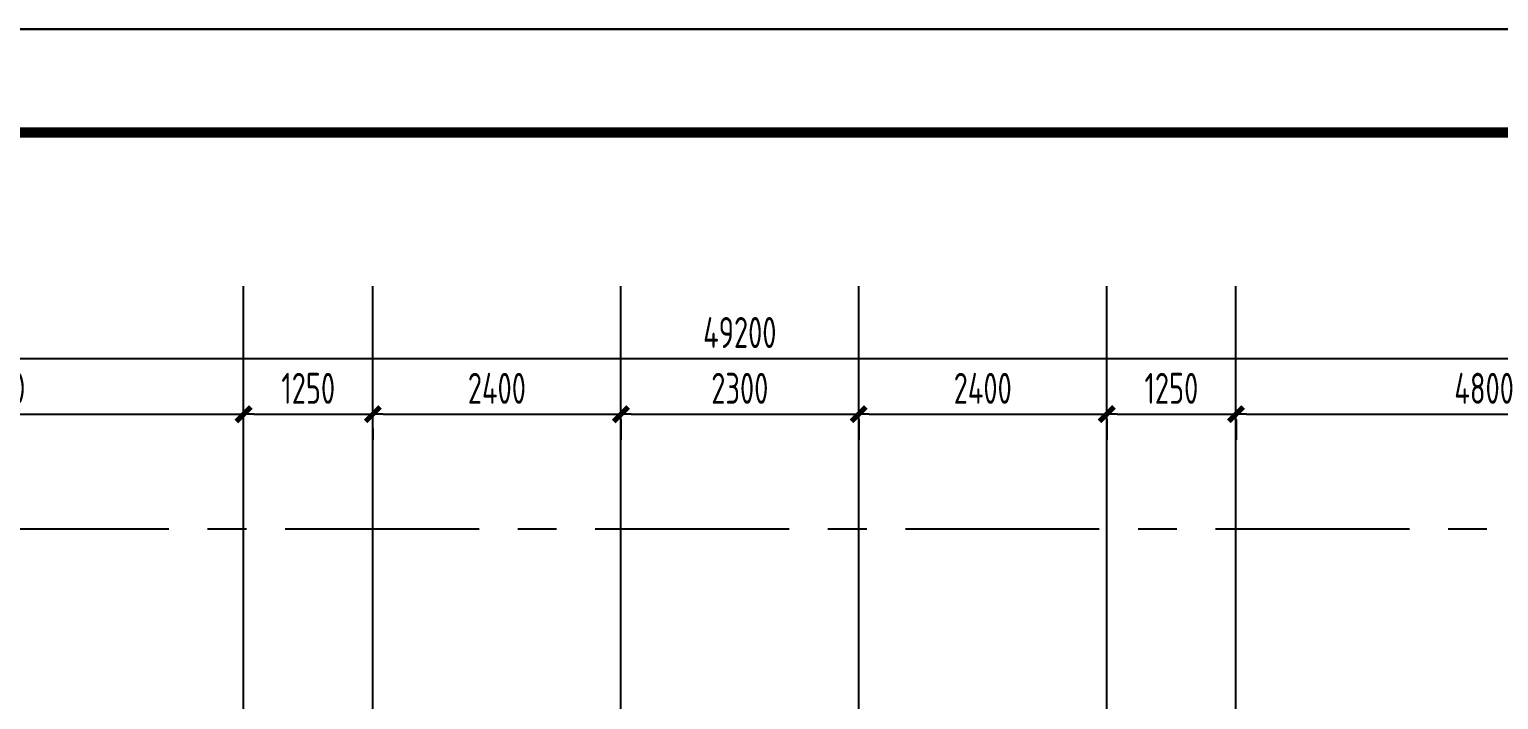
# Model space of a CAD drawing. Extents: x 580289 to 1106878, y -144605 to 78052.
# Drawn here: x 683089 to 697301, y 71565 to 78052 of the extents above; entities that cross this region are included whole.
import ezdxf

# ---------------------------------------------------------------- set-up
doc = ezdxf.new("R2010")
doc.units = 0
doc.header["$LTSCALE"] = 100
doc.linetypes.add('CENTER', pattern=[2, 1.25, -0.25, 0.25, -0.25])
doc.layers.get('0').update_dxf_attribs({"linetype": 'CONTINUOUS'})
doc.layers.get('Defpoints').update_dxf_attribs({"linetype": 'CONTINUOUS'})
for name, color, linetype in [('AXIS', 3, 'CONTINUOUS'), ('DIM', 3, 'CONTINUOUS'), ('PAXIS', 253, 'CENTER'), ('T图框', 7, 'CONTINUOUS'), ('图框', 254, 'CONTINUOUS')]:
    doc.layers.add(name, color=color, linetype=linetype)
doc.styles.add('TSSD_Dimension', font='Tssdeng.shx', dxfattribs={"width": 0.7, "bigfont": 'tssdchn.shx'})
doc.dimstyles.new('TSSD_100_100$0', dxfattribs={"dimtxt": 300, "dimasz": 100, "dimexe": 250, "dimexo": 250, "dimgap": 100, "dimtad": 1, "dimdec": 0, "dimzin": 0, "dimdsep": 46, "dimtxsty": 'TSSD_Dimension', "dimblk": '_TSDBK', "dimblk1": '_TSDBK', "dimblk2": '_TSDBK', "dimsah": 1, "dimcen": 0, "dimclrt": 7, "dimadec": 0, "dimazin": 0, "dimtfac": 1, "dimtdec": 0, "dimtix": 1, "dimtmove": 2, "dimatfit": 3, "dimldrblk": '_TSDBK', "dimfxl": 1, "dimtolj": 1, "dimtzin": 0, "dimarcsym": 0})

# ---------------------------------------------------------------- blocks, each defined once
blk = doc.blocks.new('_TSDBK')
blk.add_line((-1, 0), (0, 0))
at = {"const_width": 0.5}
blk.add_lwpolyline([(-0.7, -0.7), (0.7, 0.7)], dxfattribs=at)
blk = doc.blocks.new('*D467')
at = {"layer": 'Defpoints', "color": 0}
for p in [(680361, 74328), (685161, 74328), (685161, 74328)]:
    blk.add_point(p, dxfattribs=at)
at = {"layer": 'DIM', "color": 0, "lineweight": -2}
for p, q in [((680361, 74578), (680361, 74578)), ((685161, 74578), (685161, 74578)), ((680461, 74328), (685061, 74328))]:
    blk.add_line(p, q, dxfattribs=at)
at = {"layer": 'DIM', "color": 0, "lineweight": -2, "xscale": 100, "yscale": 100, "zscale": 100, "rotation": 180}
blk.add_blockref('_TSDBK', (680361, 74328), dxfattribs=at)
at = {"layer": 'DIM', "color": 0, "lineweight": -2, "xscale": 100, "yscale": 100, "zscale": 100}
blk.add_blockref('_TSDBK', (685161, 74328), dxfattribs=at)
at = {"layer": 'DIM', "color": 7, "insert": (682761, 74578), "char_height": 300, "attachment_point": 5, "style": 'TSSD_Dimension'}
blk.add_mtext('\\A1;4800', dxfattribs=at)
blk = doc.blocks.new('*D468')
at = {"layer": 'Defpoints', "color": 0}
for p in [(686411, 74439), (685161, 74328), (686411, 74328)]:
    blk.add_point(p, dxfattribs=at)
at = {"layer": 'DIM', "color": 0, "lineweight": -2}
for p, q in [((685161, 74578), (685161, 74578)), ((685261, 74328), (686311, 74328)), ((686411, 74189), (686411, 74078))]:
    blk.add_line(p, q, dxfattribs=at)
at = {"layer": 'DIM', "color": 0, "lineweight": -2, "xscale": 100, "yscale": 100, "zscale": 100, "rotation": 180}
blk.add_blockref('_TSDBK', (685161, 74328), dxfattribs=at)
at = {"layer": 'DIM', "color": 0, "lineweight": -2, "xscale": 100, "yscale": 100, "zscale": 100}
blk.add_blockref('_TSDBK', (686411, 74328), dxfattribs=at)
at = {"layer": 'DIM', "color": 7, "insert": (685786, 74578), "char_height": 300, "attachment_point": 5, "style": 'TSSD_Dimension'}
blk.add_mtext('\\A1;1250', dxfattribs=at)
blk = doc.blocks.new('*D469')
at = {"layer": 'Defpoints', "color": 0}
for p in [(686411, 74439), (688811, 74328), (688811, 74328)]:
    blk.add_point(p, dxfattribs=at)
at = {"layer": 'DIM', "color": 0, "lineweight": -2}
for p, q in [((686511, 74328), (688711, 74328)), ((686411, 74189), (686411, 74078))]:
    blk.add_line(p, q, dxfattribs=at)
at = {"layer": 'DIM', "color": 0, "lineweight": -2, "xscale": 100, "yscale": 100, "zscale": 100, "rotation": 180}
blk.add_blockref('_TSDBK', (686411, 74328), dxfattribs=at)
at = {"layer": 'DIM', "color": 0, "lineweight": -2, "xscale": 100, "yscale": 100, "zscale": 100}
blk.add_blockref('_TSDBK', (688811, 74328), dxfattribs=at)
at = {"layer": 'DIM', "color": 7, "insert": (687611, 74578), "char_height": 300, "attachment_point": 5, "style": 'TSSD_Dimension'}
blk.add_mtext('\\A1;2400', dxfattribs=at)
blk = doc.blocks.new('*D470')
at = {"layer": 'Defpoints', "color": 0}
for p in [(688811, 74527), (691111, 74527), (691111, 74328)]:
    blk.add_point(p, dxfattribs=at)
at = {"layer": 'DIM', "color": 0, "lineweight": -2}
for p, q in [((688811, 74277), (688811, 74078)), ((688911, 74328), (691011, 74328)), ((691111, 74277), (691111, 74078))]:
    blk.add_line(p, q, dxfattribs=at)
at = {"layer": 'DIM', "color": 0, "lineweight": -2, "xscale": 100, "yscale": 100, "zscale": 100, "rotation": 180}
blk.add_blockref('_TSDBK', (688811, 74328), dxfattribs=at)
at = {"layer": 'DIM', "color": 0, "lineweight": -2, "xscale": 100, "yscale": 100, "zscale": 100}
blk.add_blockref('_TSDBK', (691111, 74328), dxfattribs=at)
at = {"layer": 'DIM', "color": 7, "insert": (689961, 74578), "char_height": 300, "attachment_point": 5, "style": 'TSSD_Dimension'}
blk.add_mtext('\\A1;2300', dxfattribs=at)
blk = doc.blocks.new('*D471')
at = {"layer": 'Defpoints', "color": 0}
for p in [(691111, 74527), (693511, 74527), (693511, 74328)]:
    blk.add_point(p, dxfattribs=at)
at = {"layer": 'DIM', "color": 0, "lineweight": -2}
for p, q in [((691111, 74277), (691111, 74078)), ((691211, 74328), (693411, 74328)), ((693511, 74277), (693511, 74078))]:
    blk.add_line(p, q, dxfattribs=at)
at = {"layer": 'DIM', "color": 0, "lineweight": -2, "xscale": 100, "yscale": 100, "zscale": 100, "rotation": 180}
blk.add_blockref('_TSDBK', (691111, 74328), dxfattribs=at)
at = {"layer": 'DIM', "color": 0, "lineweight": -2, "xscale": 100, "yscale": 100, "zscale": 100}
blk.add_blockref('_TSDBK', (693511, 74328), dxfattribs=at)
at = {"layer": 'DIM', "color": 7, "insert": (692311, 74578), "char_height": 300, "attachment_point": 5, "style": 'TSSD_Dimension'}
blk.add_mtext('\\A1;2400', dxfattribs=at)
blk = doc.blocks.new('*D472')
at = {"layer": 'Defpoints', "color": 0}
for p in [(693511, 74527), (694761, 74527), (694761, 74328)]:
    blk.add_point(p, dxfattribs=at)
at = {"layer": 'DIM', "color": 0, "lineweight": -2}
for p, q in [((693511, 74277), (693511, 74078)), ((693611, 74328), (694661, 74328)), ((694761, 74277), (694761, 74078))]:
    blk.add_line(p, q, dxfattribs=at)
at = {"layer": 'DIM', "color": 0, "lineweight": -2, "xscale": 100, "yscale": 100, "zscale": 100, "rotation": 180}
blk.add_blockref('_TSDBK', (693511, 74328), dxfattribs=at)
at = {"layer": 'DIM', "color": 0, "lineweight": -2, "xscale": 100, "yscale": 100, "zscale": 100}
blk.add_blockref('_TSDBK', (694761, 74328), dxfattribs=at)
at = {"layer": 'DIM', "color": 7, "insert": (694136, 74578), "char_height": 300, "attachment_point": 5, "style": 'TSSD_Dimension'}
blk.add_mtext('\\A1;1250', dxfattribs=at)
blk = doc.blocks.new('*D473')
at = {"layer": 'Defpoints', "color": 0}
for p in [(694761, 74527), (699561, 74527), (699561, 74328)]:
    blk.add_point(p, dxfattribs=at)
at = {"layer": 'DIM', "color": 0, "lineweight": -2}
for p, q in [((694761, 74277), (694761, 74078)), ((694861, 74328), (699461, 74328)), ((699561, 74277), (699561, 74078))]:
    blk.add_line(p, q, dxfattribs=at)
at = {"layer": 'DIM', "color": 0, "lineweight": -2, "xscale": 100, "yscale": 100, "zscale": 100, "rotation": 180}
blk.add_blockref('_TSDBK', (694761, 74328), dxfattribs=at)
at = {"layer": 'DIM', "color": 0, "lineweight": -2, "xscale": 100, "yscale": 100, "zscale": 100}
blk.add_blockref('_TSDBK', (699561, 74328), dxfattribs=at)
at = {"layer": 'DIM', "color": 7, "insert": (697161, 74578), "char_height": 300, "attachment_point": 5, "style": 'TSSD_Dimension'}
blk.add_mtext('\\A1;4800', dxfattribs=at)
blk = doc.blocks.new('*D479')
at = {"layer": 'Defpoints', "color": 0}
for p in [(665361, 74868), (714561, 74868), (714561, 74868)]:
    blk.add_point(p, dxfattribs=at)
at = {"layer": 'DIM', "color": 0, "lineweight": -2}
for p, q in [((665461, 74868), (714461, 74868)), ((665361, 74618), (665361, 74618))]:
    blk.add_line(p, q, dxfattribs=at)
at = {"layer": 'DIM', "color": 0, "lineweight": -2, "xscale": 100, "yscale": 100, "zscale": 100, "rotation": 180}
blk.add_blockref('_TSDBK', (665361, 74868), dxfattribs=at)
at = {"layer": 'DIM', "color": 0, "lineweight": -2, "xscale": 100, "yscale": 100, "zscale": 100}
blk.add_blockref('_TSDBK', (714561, 74868), dxfattribs=at)
at = {"layer": 'DIM', "color": 7, "insert": (689961, 75118), "char_height": 300, "attachment_point": 5, "style": 'TSSD_Dimension'}
blk.add_mtext('\\A1;49200', dxfattribs=at)
blk = doc.blocks.new('A$C72C84CBD')
at = {"layer": '图框', "color": 0}
for points in [[(0, 0), (0, 59400), (84100, 59400), (84100, 0)], [(0, 0), (84100, 0), (84100, 59400), (0, 59400)]]:
    blk.add_lwpolyline(points, close=True, dxfattribs=at)
at = {"layer": '图框', "color": 0, "const_width": 100}
blk.add_lwpolyline([(2500, 1000), (83100, 1000), (83100, 58400), (2500, 58400)], close=True, dxfattribs=at)
blk = doc.blocks.new('图框')
at = {"layer": 'T图框', "color": 4}
blk.add_blockref('A$C72C84CBD', (602717, 102744), dxfattribs=at)

msp = doc.modelspace()

# ---------------------------------------------------------------- linework, layer by layer
at = {"layer": 'AXIS'}
for p, q in [((685160.8, 71567.8), (685160.8, 75567.8)), ((686410.8, 71567.8), (686410.8, 75567.8)), ((688810.8, 71567.8), (688810.8, 75567.8)), ((691110.8, 71567.8), (691110.8, 75567.8)), ((693510.8, 71567.8), (693510.8, 75567.8)), ((694760.8, 71567.8), (694760.8, 75567.8))]:
    msp.add_line(p, q, dxfattribs=at)
at = {"layer": 'PAXIS', "linetype": 'CENTER', "ltscale": 15}
for p, q in [((685160.8, 49127.2), (685160.8, 75567.8)), ((694760.8, 49127.2), (694760.8, 75567.8)), ((686410.8, 68417.7), (686410.8, 75412.2)), ((688810.8, 68417.7), (688810.8, 75412.2)), ((691110.8, 68417.7), (691110.8, 75412.2)), ((693510.8, 68417.7), (693510.8, 75412.2)), ((664563.2, 73217.7), (715358.4, 73217.7))]:
    msp.add_line(p, q, dxfattribs=at)

# ---------------------------------------------------------------- block references
at = {"layer": 'T图框'}
msp.add_blockref('图框', (54333, -84091.7), dxfattribs=at)

# ---------------------------------------------------------------- dimensions: what is measured, and where the dimension line sits
at = {"layer": 'DIM'}
for base, p1, p2, picture, middle in [((714560.8, 74867.6), (665360.8, 74867.6), (714560.8, 74867.6), '*D479', (689960.8, 75117.6)), ((685160.8, 74328.3), (680360.8, 74328.3), (685160.8, 74328.3), '*D467', (682760.8, 74578.3)), ((686410.8, 74328.3), (685160.8, 74328.3), (686410.8, 74439), '*D468', (685785.8, 74578.3)), ((688810.8, 74328.3), (686410.8, 74439), (688810.8, 74328.3), '*D469', (687610.8, 74578.3)), ((691110.8, 74328.3), (688810.8, 74527.3), (691110.8, 74527.3), '*D470', (689960.8, 74578.3)), ((693510.8, 74328.3), (691110.8, 74527.3), (693510.8, 74527.3), '*D471', (692310.8, 74578.3)), ((694760.8, 74328.3), (693510.8, 74527.3), (694760.8, 74527.3), '*D472', (694135.8, 74578.3)), ((699560.8, 74328.3), (694760.8, 74527.3), (699560.8, 74527.3), '*D473', (697160.8, 74578.3))]:
    dim = msp.add_linear_dim(base=base, p1=p1, p2=p2, dimstyle='TSSD_100_100$0', dxfattribs=at)
    dim.commit()
    dim.dimension.update_dxf_attribs({"geometry": picture, "text_midpoint": middle})

doc.saveas('drawing.dxf')
